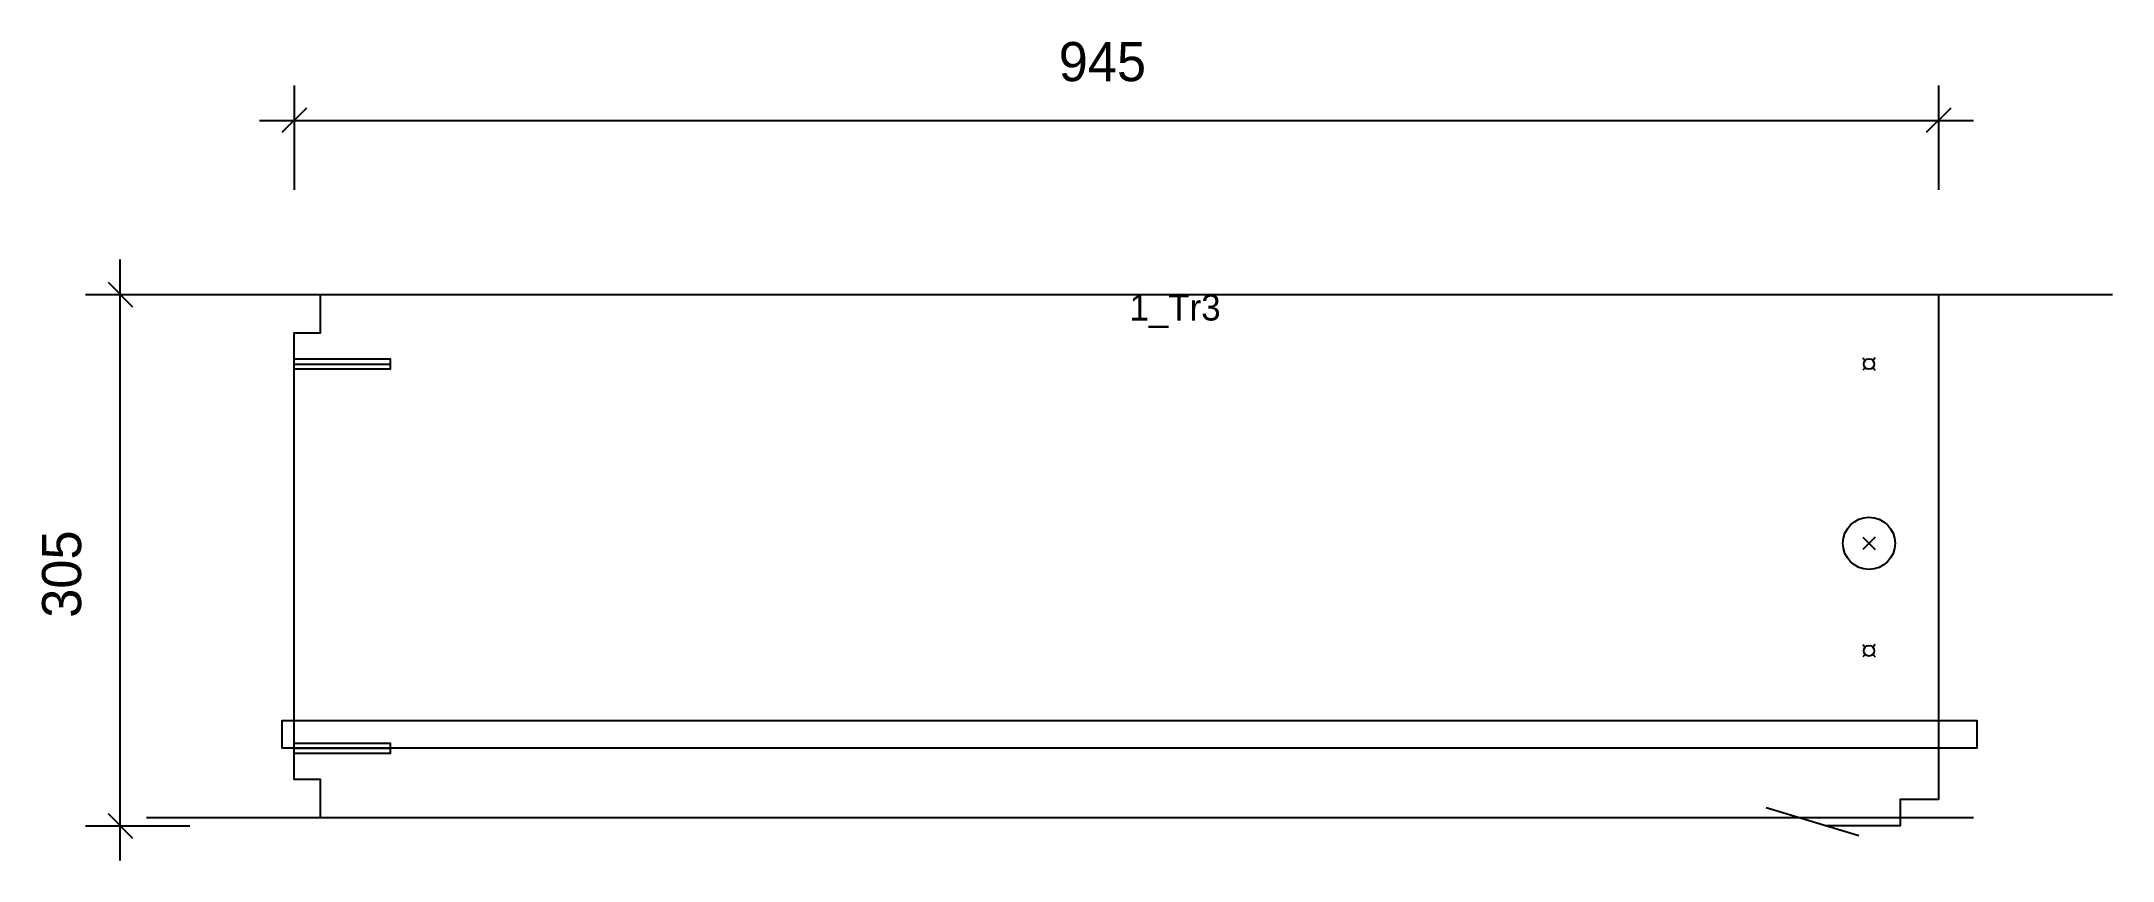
# Model space of a CAD drawing. Header units: millimetres. Extents: x -145 to 1045, y -20 to 451.
import ezdxf
from ezdxf.enums import TextEntityAlignment as Align

# ---------------------------------------------------------------- set-up
doc = ezdxf.new("R2010")
doc.units = ezdxf.units.MM
for name, color, linetype in [('CONTOUR', 7, 'CONTINUOUS'), ('CUT_RISER', 7, 'CONTINUOUS'), ('DIMLINES', 7, 'CONTINUOUS'), ('DIMLINESTEXT', 7, 'CONTINUOUS'), ('DRILLINGSOTHER', 7, 'CONTINUOUS'), ('DRILLINGSSIDE', 7, 'CONTINUOUS'), ('EXTRATREADBACKPROFILELINES', 7, 'CONTINUOUS'), ('EXTRATREADBACKPROFILELINESTEXT', 7, 'CONTINUOUS'), ('EXTRATREADFRONTPROFILELINES', 7, 'CONTINUOUS')]:
    doc.layers.add(name, color=color, linetype=linetype)

msp = doc.modelspace()

# ---------------------------------------------------------------- linework, layer by layer
at = {"layer": 'CONTOUR', "color": 0, "linetype": '0'}
msp.add_lwpolyline([(945, 305.257), (945, 15), (923, 15), (923, 0), (880, 0), (865, 4.504), (15, 4.504), (15, 26.504), (0, 26.504), (0, 283.257), (15, 283.257), (15, 305.257), (945, 305.257)], dxfattribs=at)
at = {"layer": 'CUT_RISER', "color": 1, "linetype": '1'}
msp.add_lwpolyline([(961, 44.504), (953, 44.504), (919.214, 44.504), (885.429, 44.504), (851.643, 44.504), (817.857, 44.504), (784.071, 44.504), (750.286, 44.504), (716.5, 44.504), (682.714, 44.504), (648.929, 44.504), (615.143, 44.504), (581.357, 44.504), (547.571, 44.504), (513.786, 44.504), (480, 44.504), (472, 44.504), (438.214, 44.504), (404.429, 44.504), (370.643, 44.504), (336.857, 44.504), (303.071, 44.504), (269.286, 44.504), (235.5, 44.504), (201.714, 44.504), (167.929, 44.504), (134.143, 44.504), (100.357, 44.504), (66.571, 44.504), (32.786, 44.504), (-1, 44.504), (-2.2, 44.504), (-7, 44.504), (-7, 47.704), (-7, 60.504), (-5.8, 60.504), (-1, 60.504), (7, 60.504), (39.897, 60.504), (72.793, 60.504), (105.69, 60.504), (138.586, 60.504), (171.483, 60.504), (204.379, 60.504), (237.276, 60.504), (270.172, 60.504), (303.069, 60.504), (335.966, 60.504), (368.862, 60.504), (401.759, 60.504), (434.655, 60.504), (467.552, 60.504), (500.448, 60.504), (533.345, 60.504), (566.241, 60.504), (599.138, 60.504), (632.034, 60.504), (664.931, 60.504), (697.828, 60.504), (730.724, 60.504), (763.621, 60.504), (796.517, 60.504), (829.414, 60.504), (862.31, 60.504), (895.207, 60.504), (928.103, 60.504), (961, 60.504), (962.2, 60.504), (967, 60.504), (967, 57.304), (967, 44.504), (965.8, 44.504), (961, 44.504)], dxfattribs=at)
at = {"layer": 'DIMLINES', "color": 0}
for p, q in [((0, 425.257), (0, 365.257)), ((945, 425.257), (945, 365.257)), ((-20, 405.257), (965, 405.257)), ((7.071, 412.328), (-7.071, 398.186)), ((952.071, 412.328), (937.929, 398.186)), ((-100, -20), (-100, 325.257)), ((-107.071, 312.328), (-92.929, 298.186)), ((-120, 305.257), (-60, 305.257)), ((-120, 0), (-60, 0)), ((-107.071, 7.071), (-92.929, -7.071))]:
    msp.add_line(p, q, dxfattribs=at)
at = {"layer": 'DRILLINGSOTHER', "color": 3}
for p, q in [((902.879, 263.135), (901.464, 261.721)), ((901.466, 268.792), (902.879, 267.378)), ((908.536, 268.792), (907.121, 267.378)), ((907.121, 263.135), (908.534, 261.721)), ((908.536, 165.786), (901.464, 158.714)), ((901.466, 165.786), (908.534, 158.714)), ((902.879, 98.383), (901.464, 96.969)), ((901.466, 104.04), (902.879, 102.626)), ((908.536, 104.04), (907.121, 102.626)), ((907.121, 98.383), (908.534, 96.969))]:
    msp.add_line(p, q, dxfattribs=at)
for centre, radius in [((905, 265.257), 3), ((905, 162.25), 15), ((905, 100.504), 3)]:
    msp.add_circle(centre, radius, dxfattribs=at)
at = {"layer": 'DRILLINGSSIDE', "color": 3}
for p, q in [((0, 265.257), (55, 265.257)), ((0, 44.504), (55, 44.504))]:
    msp.add_line(p, q, dxfattribs=at)
at = {"layer": 'DRILLINGSSIDE', "color": 3, "linetype": '3'}
for points in [[(0, 268.257), (55, 268.257), (55, 262.257), (0, 262.257)], [(0, 47.504), (55, 47.504), (55, 41.504), (0, 41.504)]]:
    msp.add_lwpolyline(points, dxfattribs=at)
at = {"layer": 'EXTRATREADBACKPROFILELINES', "color": 2}
msp.add_line((-85, 305.257), (1045, 305.257), dxfattribs=at)
at = {"layer": 'EXTRATREADFRONTPROFILELINES', "color": 2}
for p, q in [((965, 4.504), (-85, 4.504)), ((899.155, -5.752), (845.845, 10.257))]:
    msp.add_line(p, q, dxfattribs=at)

# ---------------------------------------------------------------- texts
at = {"layer": 'DIMLINESTEXT'}
msp.add_text('945', height=22.5, dxfattribs=at).set_placement((439.334, 450.257), align=Align.TOP_LEFT)
msp.add_text('305', height=22.5, rotation=90, dxfattribs=at).set_placement((-145, 119.463), align=Align.TOP_LEFT)
at = {"layer": 'EXTRATREADBACKPROFILELINESTEXT'}
msp.add_text('1_Tr3', height=15, dxfattribs=at).set_placement((480, 305.257), align=Align.TOP_LEFT)

doc.saveas('drawing.dxf')
